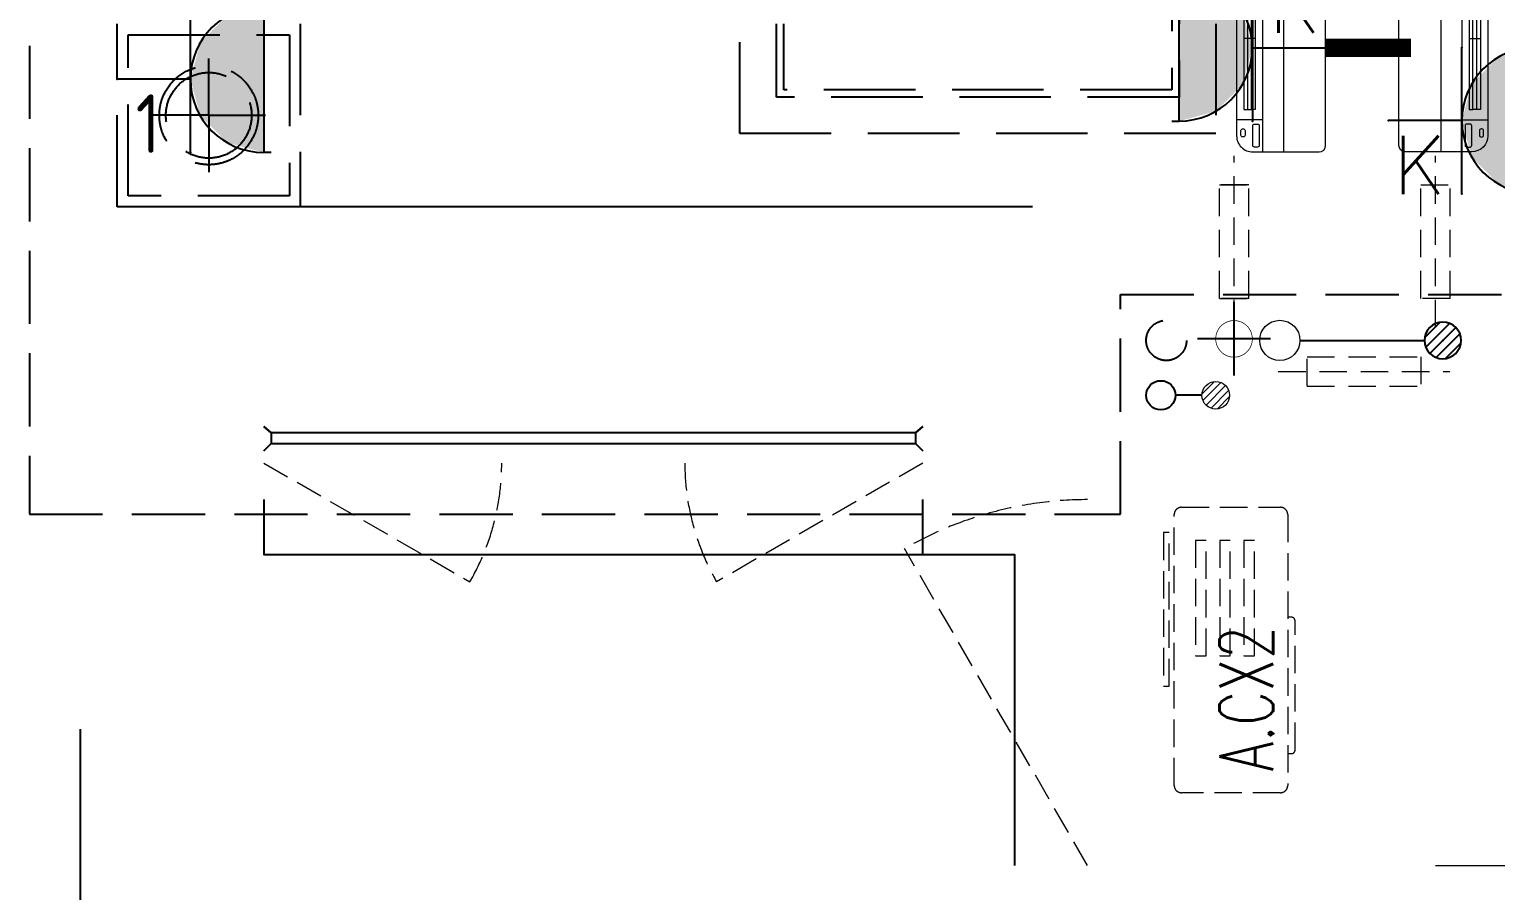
# Model space of a CAD drawing. Extents: x 3443499 to 7125205, y -1700016 to -264854.
# Drawn here: x 3687769 to 3691774, y -867712 to -865359 of the extents above; entities that cross this region are included whole.
import ezdxf
from ezdxf.enums import TextEntityAlignment as Align

# ---------------------------------------------------------------- set-up
doc = ezdxf.new("R2010")
doc.units = 0
doc.header["$LTSCALE"] = 1000
doc.header["$MEASUREMENT"] = 0
for name, pattern in [('A户型$0$DASH', [0.35, 0.25, -0.1]), ('DASH', [0.35, 0.25, -0.1]), ('HIDDEN', [0.375, 0.25, -0.125])]:
    doc.linetypes.add(name, pattern=pattern)
doc.layers.get('0').update_dxf_attribs({"linetype": 'CONTINUOUS'})
for name, color, linetype in [('!校对', 2, 'CONTINUOUS'), ('3-栏杆1', 252, 'CONTINUOUS'), ('3.5方案汇报，与郭总、侯月琴确定户型_t8$0$2020.03.04 -1安徽标准化洋房户型(UA）_t8_t8$0$看线', 154, 'CONTINUOUS'), ('5fur', 175, 'CONTINUOUS'), ('EQUIP-插座', 3, 'CONTINUOUS'), ('LVTRY', 252, 'CONTINUOUS'), ('VPIPE-凝结', 150, 'CONTINUOUS'), ('VPIPE-雨水', 4, 'DASH'), ('WIRE-照明', 2, 'CONTINUOUS'), ('机电标识类', 1, 'CONTINUOUS'), ('看线', 185, 'CONTINUOUS')]:
    doc.layers.add(name, color=color, linetype=linetype)
for name, color, linetype, lineweight in [('EQUIP_地漏', 7, 'CONTINUOUS', 18), ('VPIPE-废水', 31, 'TG_F', 18), ('WINDOW', 146, 'CONTINUOUS', 20), ('平面-看线', 252, 'CONTINUOUS', 15), ('平面-空调室内机', 176, 'CONTINUOUS', 9), ('平面-空调预留孔', 252, 'CONTINUOUS', 15), ('空调', 76, 'CONTINUOUS', 13)]:
    doc.layers.add(name, color=color, linetype=linetype, lineweight=lineweight)
doc.styles.add('_TCH_DIM', font='SIMPLEX', dxfattribs={"bigfont": 'GBCBIG'})
doc.styles.add('_TEL_ATTDEF', font='gbenor', dxfattribs={"bigfont": 'gbcbig'})
doc.styles.add('_TEL_DIM', font='SIMPLEX', dxfattribs={"width": 0.8, "height": 3.5, "bigfont": 'HZTXT'})
doc.styles.add('DIM_FONT', font='SIMPLEX', dxfattribs={"width": 0.7, "bigfont": 'GBCBIG'})
doc.styles.add('TG_LINETYPE', font='SIMPLEX', dxfattribs={"width": 0.8, "height": 3, "bigfont": 'HZTXT'})
doc.linetypes.add('TG_F', pattern='A,2,-0.3,["F",TG_LINETYPE,S=0.1,R=0,X=-0.23,Y=-0.15],0', length=2.3)

# ---------------------------------------------------------------- blocks, each defined once
blk = doc.blocks.new('$equip$00001764')
for p, q in [((-0.5, 1.05), (-0.5, 1)), ((0.5, 1.05), (0.5, 1)), ((-0.5, 1), (0.5, 1)), ((0.5, 0.5), (-0.5, 0.5)), ((0, 0.5), (0, 0))]:
    blk.add_line(p, q)
blk.add_arc((0, 1), 0.5, 180, 0)
for p in [(-0.5, 0.5), (0.5, 0.5), (0, 0)]:
    blk.add_point(p)
for points in [[(0.433, 0.75), (-0.433, 0.75), (0.5, 1), (-0.5, 1)], [(0.25, 0.567), (-0.25, 0.567), (0.433, 0.75), (-0.433, 0.75)], [(0, 0.5), (0, 0.5), (0.25, 0.567), (-0.25, 0.567)]]:
    blk.add_solid(points)
at = {"color": 7, "style": '_TEL_DIM'}
blk.add_attdef('$TEXT$', text='', height=0.4, dxfattribs=at).set_placement((0.303, 0.211), align=Align.MIDDLE_CENTER)
at = {"color": 7, "style": '_TEL_DIM', "flags": 1}
blk.add_attdef('A', text='', height=0.00002, dxfattribs=at).set_placement((0, 0), align=Align.MIDDLE_CENTER)
blk = doc.blocks.new('A$C00A30745')
at = {"layer": '5fur', "color": 252, "linetype": 'A户型$0$DASH'}
for p, q in [((3000, 2600), (3000, 200)), ((2900, 2500), (2900, 300)), ((2880, 2480), (2880, 320)), ((0, 0), (0, 500)), ((500, 500), (500, 0)), ((1700, 200), (1700, 500)), ((1800, 300), (1800, 500)), ((1820, 320), (1820, 500)), ((30, 30), (30, 470)), ((30, 470), (470, 470)), ((470, 470), (470, 30)), ((250, 250), (250, 405)), ((2900, 300), (1800, 300)), ((2880, 320), (1820, 320)), ((250, 250), (95, 250)), ((250, 250), (250, 95)), ((250, 250), (405, 250)), ((3000, 200), (1700, 200)), ((500, 0), (0, 0)), ((470, 30), (30, 30))]:
    blk.add_line(p, q, dxfattribs=at)
for radius in [135, 117]:
    blk.add_circle((250, 250), radius, dxfattribs=at)
blk = doc.blocks.new('fergve')
at = {"layer": '平面-空调预留孔', "color": 8, "linetype": 'DASH', "ltscale": 0.3}
for p, q in [((119062.7, 54987.6), (119062.7, 54977.6)), ((119435.6, 54977.6), (119435.6, 54987.6)), ((119072.7, 54967.6), (119425.6, 54967.6))]:
    blk.add_line(p, q, dxfattribs=at)
for points in [[(119666.7, 55326.8), (119246.8, 55326.8), (119246.8, 55311.6), (119666.7, 55311.6)], [(119645.5, 55239.2), (119330, 55239.2), (119330, 55210.2), (119645.5, 55210.2)], [(119645.5, 55173.4), (119330, 55173.4), (119330, 55144.4), (119645.5, 55144.4)], [(119645.5, 55107.6), (119330, 55107.6), (119330, 55078.6), (119645.5, 55078.6)]]:
    blk.add_lwpolyline(points, close=True, dxfattribs=at)
blk.add_lwpolyline([(119715.9, 54987.6), (118975.9, 54987.6, -0.414214), (118955.9, 55007.6), (118955.9, 55277.6, -0.414214), (118975.9, 55297.6), (119715.9, 55297.6, -0.414214), (119735.9, 55277.6), (119735.9, 55007.6, -0.414214)], format="xyb", close=True, dxfattribs=at)
for centre, start, end in [((119072.7, 54977.6), 180, 270), ((119425.6, 54977.6), 270, 0)]:
    blk.add_arc(centre, 10, start, end, dxfattribs=at)
at = {"layer": '平面-空调预留孔', "color": 8, "linetype": 'DASH', "ltscale": 0.3, "style": '_TCH_DIM', "width": 0.705882}
blk.add_text('A.CX2', height=146.88, dxfattribs=at).set_placement((119015.3, 55027.3))
blk = doc.blocks.new('dongkong')
at = {"layer": '平面-空调预留孔', "color": 8, "linetype": 'HIDDEN', "ltscale": 0.3}
for p, q in [((-603796, 210899.9), (-603796, 210431.5)), ((-603836, 210821), (-603836, 210510.8)), ((-603836, 210821), (-603756, 210821)), ((-603756, 210821), (-603756, 210510.8))]:
    blk.add_line(p, q, dxfattribs=at)
blk.add_lwpolyline([(-603756, 210510.8), (-603836, 210510.8)], dxfattribs=at)
blk = doc.blocks.new('A$C001338C2')
at = {"color": 8}
for p, q in [((845, 303.6), (55, 303.6)), ((109.1, 214.8), (109.1, 303.6)), ((0, 248.6), (0, 22)), ((900, 22), (900, 248.6)), ((22, 0), (878, 0))]:
    blk.add_line(p, q, dxfattribs=at)
at = {"color": 8, "lineweight": 5}
for p, q in [((864.6, 278.7), (144.5, 278.7)), ((144.5, 278.7), (144.5, 265.8)), ((387, 278.7), (144.5, 278.7)), ((144.5, 278.7), (144.5, 252.9)), ((144.5, 265.8), (864.6, 265.8)), ((144.5, 239.9), (144.5, 252.9)), ((144.5, 252.9), (864.6, 252.9)), ((387, 239.9), (387, 278.7)), ((864.6, 278.7), (622, 278.7)), ((622, 278.7), (622, 239.9)), ((864.6, 252.9), (864.6, 278.7)), ((864.6, 265.8), (864.6, 239.9)), ((900, 214.8), (0, 214.8)), ((864.6, 239.9), (144.5, 239.9)), ((622, 239.9), (387, 239.9)), ((900, 143.2), (0, 143.2))]:
    blk.add_line(p, q, dxfattribs=at)
at = {"color": 8}
for points in [[(73.1, 275), (56.8, 275, -0.414214), (51.3, 280.5), (51.3, 283.4, -0.414214), (56.8, 288.9), (73.1, 288.9, -0.414214), (78.6, 283.4), (78.6, 280.5, -0.414214)], [(89.2, 226.4), (22.2, 226.4, -0.414214), (16.7, 231.9), (16.7, 243.1, -0.414214), (22.2, 248.6), (89.2, 248.6, -0.414214), (94.7, 243.1), (94.7, 231.9, -0.414214)]]:
    blk.add_lwpolyline(points, format="xyb", close=True, dxfattribs=at)
for centre, radius, start, end in [((55, 248.6), 55, 90, 180), ((845, 248.6), 55, 360, 90), ((22, 22), 22, 180, 270), ((878, 22), 22, 270, 360)]:
    blk.add_arc(centre, radius, start, end, dxfattribs=at)
blk = doc.blocks.new('GGDGDGDG')
at = {"layer": '机电标识类', "color": 250, "linetype": 'DASH', "ltscale": 400}
for p, q in [((704092.5, 766289.8), (704092.5, 766489.8)), ((704192.5, 766389.8), (703992.5, 766389.8))]:
    blk.add_line(p, q, dxfattribs=at)
at = {"layer": '空调', "color": 1, "linetype": 'DASH', "const_width": 2}
blk.add_lwpolyline([(704042.5, 766389.8, 0.999999), (704142.5, 766389.8, 0.999999), (704042.5, 766389.8)], format="xyb", dxfattribs=at)
blk = doc.blocks.new('$TwtSys$00000141')
at = {"color": 1}
for p, q in [((-47.1, 3.8), (-5, 45.9)), ((-47.1, 3.8), (-5, 45.9)), ((-43.6, -17.5), (17.5, 43.6)), ((-43.6, -17.5), (17.5, 43.6)), ((-33.2, -33.2), (33.2, 33.2)), ((-33.2, -33.2), (33.2, 33.2)), ((-16.2, -43.5), (43.8, 16.4)), ((-16.2, -43.5), (43.8, 16.4)), ((5.7, -46.1), (46.1, -5.7)), ((5.7, -46.1), (46.1, -5.7))]:
    blk.add_line(p, q, dxfattribs=at)
blk.add_circle((0, 0), 47, dxfattribs=at)
blk.add_circle((0, 0), 47, dxfattribs=at)
blk = doc.blocks.new('A$C25274923')
at = {"color": 252, "linetype": 'DASH', "ltscale": 0.8}
for p, q in [((-140.1, 11340), (-140, 3060)), ((2840, 3060), (2840, 3660)), ((2840, 3660), (10359.9, 3660)), ((-140, 3060), (2840, 3060))]:
    blk.add_line(p, q, dxfattribs=at)
at = {"color": 252}
for p, q in [((3712.9, 3584.5), (3670.5, 3542.1)), ((3738.3, 3581.5), (3673.5, 3516.7)), ((3755.4, 3570.4), (3684.6, 3499.6)), ((3766.5, 3553.3), (3701.7, 3488.5)), ((3769.5, 3527.9), (3727.1, 3485.5))]:
    blk.add_line(p, q, dxfattribs=at)
at = {"color": 252, "extrusion": (0, 0, -1)}
blk.add_ellipse((3720, 3535), major_axis=(-35.4, 35.4), ratio=1, start_param=3.926991, end_param=10.210176, dxfattribs=at)
at = {"color": 252}
blk.add_point((3720, 3535), dxfattribs=at)
at = {"layer": '3-栏杆1', "color": 252}
for p, q in [((520.3, 3282.2), (500, 3300)), ((500, 3300), (520.3, 3282.2)), ((2279.7, 3282.2), (2300, 3300)), ((2300, 3300), (2279.7, 3282.2)), ((500, 3233.1), (520.3, 3252.9)), ((2279.7, 3282.1), (520.3, 3282.2)), ((520.3, 3282.2), (520.3, 3252.9)), ((520.3, 3252.9), (2279.7, 3252.9)), ((2279.7, 3282.2), (2279.7, 3252.9)), ((2279.7, 3252.9), (2300, 3233.1)), ((2300, 3233.1), (2279.7, 3252.9))]:
    blk.add_line(p, q, dxfattribs=at)
at = {"layer": '3.5方案汇报，与郭总、侯月琴确定户型_t8$0$2020.03.04 -1安徽标准化洋房户型(UA）_t8_t8$0$看线', "color": 252, "ltscale": 10}
blk.add_line((2600, 3900), (100, 3900), dxfattribs=at)
at = {"layer": 'VPIPE-凝结', "color": 252, "ltscale": 0.1}
blk.add_line((3330, 3535), (3670, 3535), dxfattribs=at)
blk.add_lwpolyline([(3062.4, 3385), (2990, 3385)], dxfattribs=at)
at = {"layer": 'VPIPE-凝结', "color": 252}
blk.add_circle((2950, 3385), 40, dxfattribs=at)
at = {"layer": 'VPIPE-废水', "color": 252}
blk.add_circle((3275, 3535), 55, dxfattribs=at)
at = {"layer": 'VPIPE-雨水', "color": 252}
blk.add_circle((2965, 3535), 55, dxfattribs=at)
at = {"layer": 'WINDOW', "color": 252, "linetype": 'DASH', "ltscale": 0.3}
for points in [[(500, 3200), (1063.1, 2875.4, 0.131485), (1150, 3200)], [(2300, 3200), (1736.9, 2875.4, -0.131485), (1650, 3200)], [(2750, 2100), (2250, 2966, -0.131652), (2750, 3100)]]:
    blk.add_lwpolyline(points, format="xyb", dxfattribs=at)
at = {"layer": '平面-看线', "color": 252}
blk.add_line((3700, 2100), (9600, 2100), dxfattribs=at)
at = {"layer": '看线', "color": 252, "ltscale": 0.5}
for points in [[(500, 3100), (500, 2950), (2550, 2950), (2550, 2100)], [(500, 3100), (500, 2950), (2300, 2950), (2300, 3100)]]:
    blk.add_lwpolyline(points, dxfattribs=at)
at = {"color": 252}
for name, p in [('A$C00A30745', (100, 3900)), ('GGDGDGDG', (-700942.6, -762850.6))]:
    blk.add_blockref(name, p, dxfattribs=at)
at = {"layer": 'EQUIP_地漏', "color": 252, "xscale": -0.8, "yscale": -0.8, "zscale": 0.8, "rotation": 180}
blk.add_blockref('$TwtSys$00000141', (3100, 3385), dxfattribs=at)
at = {"layer": '平面-空调室内机', "color": 252, "ltscale": 0.3, "xscale": -1, "rotation": 180}
blk.add_blockref('dongkong', (606945.9, 214470.8), dxfattribs=at)
at = {"layer": '平面-空调室内机', "color": 252, "ltscale": 0.3}
for p, rotation in [((-600646.1, 214470.8), 180), ((-600096, 214470.8), 180), ((-600096, 214470.8), 180), ((214170.7, 607246), 89.99999999999999)]:
    blk.add_blockref('dongkong', p, dxfattribs=dict(at, rotation=rotation))
at = {"layer": '平面-空调预留孔', "color": 252, "yscale": 0.800000000046565, "zscale": 0.800000000046565}
for p, xscale, rotation in [((3399.9, 4050), 0.800000000046565, 90.00000023343011), ((3600.1, 4050), -0.800000000046565, 269.9999997665698)]:
    blk.add_blockref('A$C001338C2', p, dxfattribs=dict(at, xscale=xscale, rotation=rotation))
at = {"layer": '平面-空调预留孔', "color": 252, "rotation": 90}
blk.add_blockref('fergve', (58284.2, -116656.8), dxfattribs=at)
at = {"layer": 'LVTRY', "color": 252, "style": 'DIM_FONT', "text_generation_flag": 4, "width": 0.8, "flags": 9}
for tag, p in [('XSIZE', (10837.5, 12299)), ('YSIZE', (10837.5, 12299)), ('XSIZE', (38237.5, 12299)), ('YSIZE', (38237.5, 12299)), ('XSIZE', (38237.7, 12299)), ('YSIZE', (38237.7, 12299))]:
    blk.add_attdef(tag, p, '', height=0.5, rotation=90, dxfattribs=at)
at = {"layer": 'LVTRY', "color": 252, "style": 'DIM_FONT', "width": 0.8, "flags": 9}
for tag, p in [('XSIZE', (16562.5, 12299)), ('YSIZE', (16562.5, 12299)), ('XSIZE', (43962.5, 12299)), ('YSIZE', (43962.5, 12299)), ('XSIZE', (43962.7, 12299)), ('YSIZE', (43962.7, 12299))]:
    blk.add_attdef(tag, p, '', height=0.5, rotation=90, dxfattribs=at)

msp = doc.modelspace()

# ---------------------------------------------------------------- linework, layer by layer
at = {"layer": '!校对', "color": 6}
msp.add_line((3687909.1, -869743.9), (3687909.1, -867271.2), dxfattribs=at)
at = {"layer": 'WIRE-照明', "color": 2, "const_width": 50}
msp.add_lwpolyline([(3691541.9, -865409.8), (3691309.1, -865409.8)], dxfattribs=at)

# ---------------------------------------------------------------- block references
at = {"layer": 'EQUIP-插座', "color": 2}
ref = msp.add_blockref('$equip$00001764', (3691309.1, -865409.8), dxfattribs=dict(at, xscale=400, yscale=400, zscale=400, rotation=90.0000000502382))
ref.add_attrib('$TEXT$', 'K', dxfattribs={"layer": '0', "color": 7, "height": 160, "style": '_TEL_DIM'}).set_placement((3691224.7, -865288.6), align=Align.MIDDLE_CENTER)
ref = msp.add_blockref('$equip$00001764', (3691481.2, -865608.3), dxfattribs=dict(at, xscale=400, yscale=400, zscale=400, rotation=270.0000000437559))
ref.add_attrib('$TEXT$', 'K', dxfattribs={"layer": '0', "color": 7, "height": 160, "style": '_TEL_DIM'}).set_placement((3691565.6, -865729.5), align=Align.MIDDLE_CENTER)

# ---------------------------------------------------------------- next in the draw order: block references
at = {"layer": '!校对'}
msp.add_blockref('A$C25274923', (3687909.1, -869743.9), dxfattribs=at)

# ---------------------------------------------------------------- next in the draw order: block references
at = {"layer": 'EQUIP-插座'}
ref = msp.add_blockref('$equip$00001764', (3688009.1, -865495.4), dxfattribs=dict(at, xscale=400, yscale=400, zscale=400, rotation=270))
ref.add_attrib('$TEXT$', '1', dxfattribs={"layer": '0', "color": 7, "height": 160, "style": '_TEL_ATTDEF'}).set_placement((3688093.5, -865616.6), align=Align.MIDDLE_CENTER)

doc.saveas('drawing.dxf')
